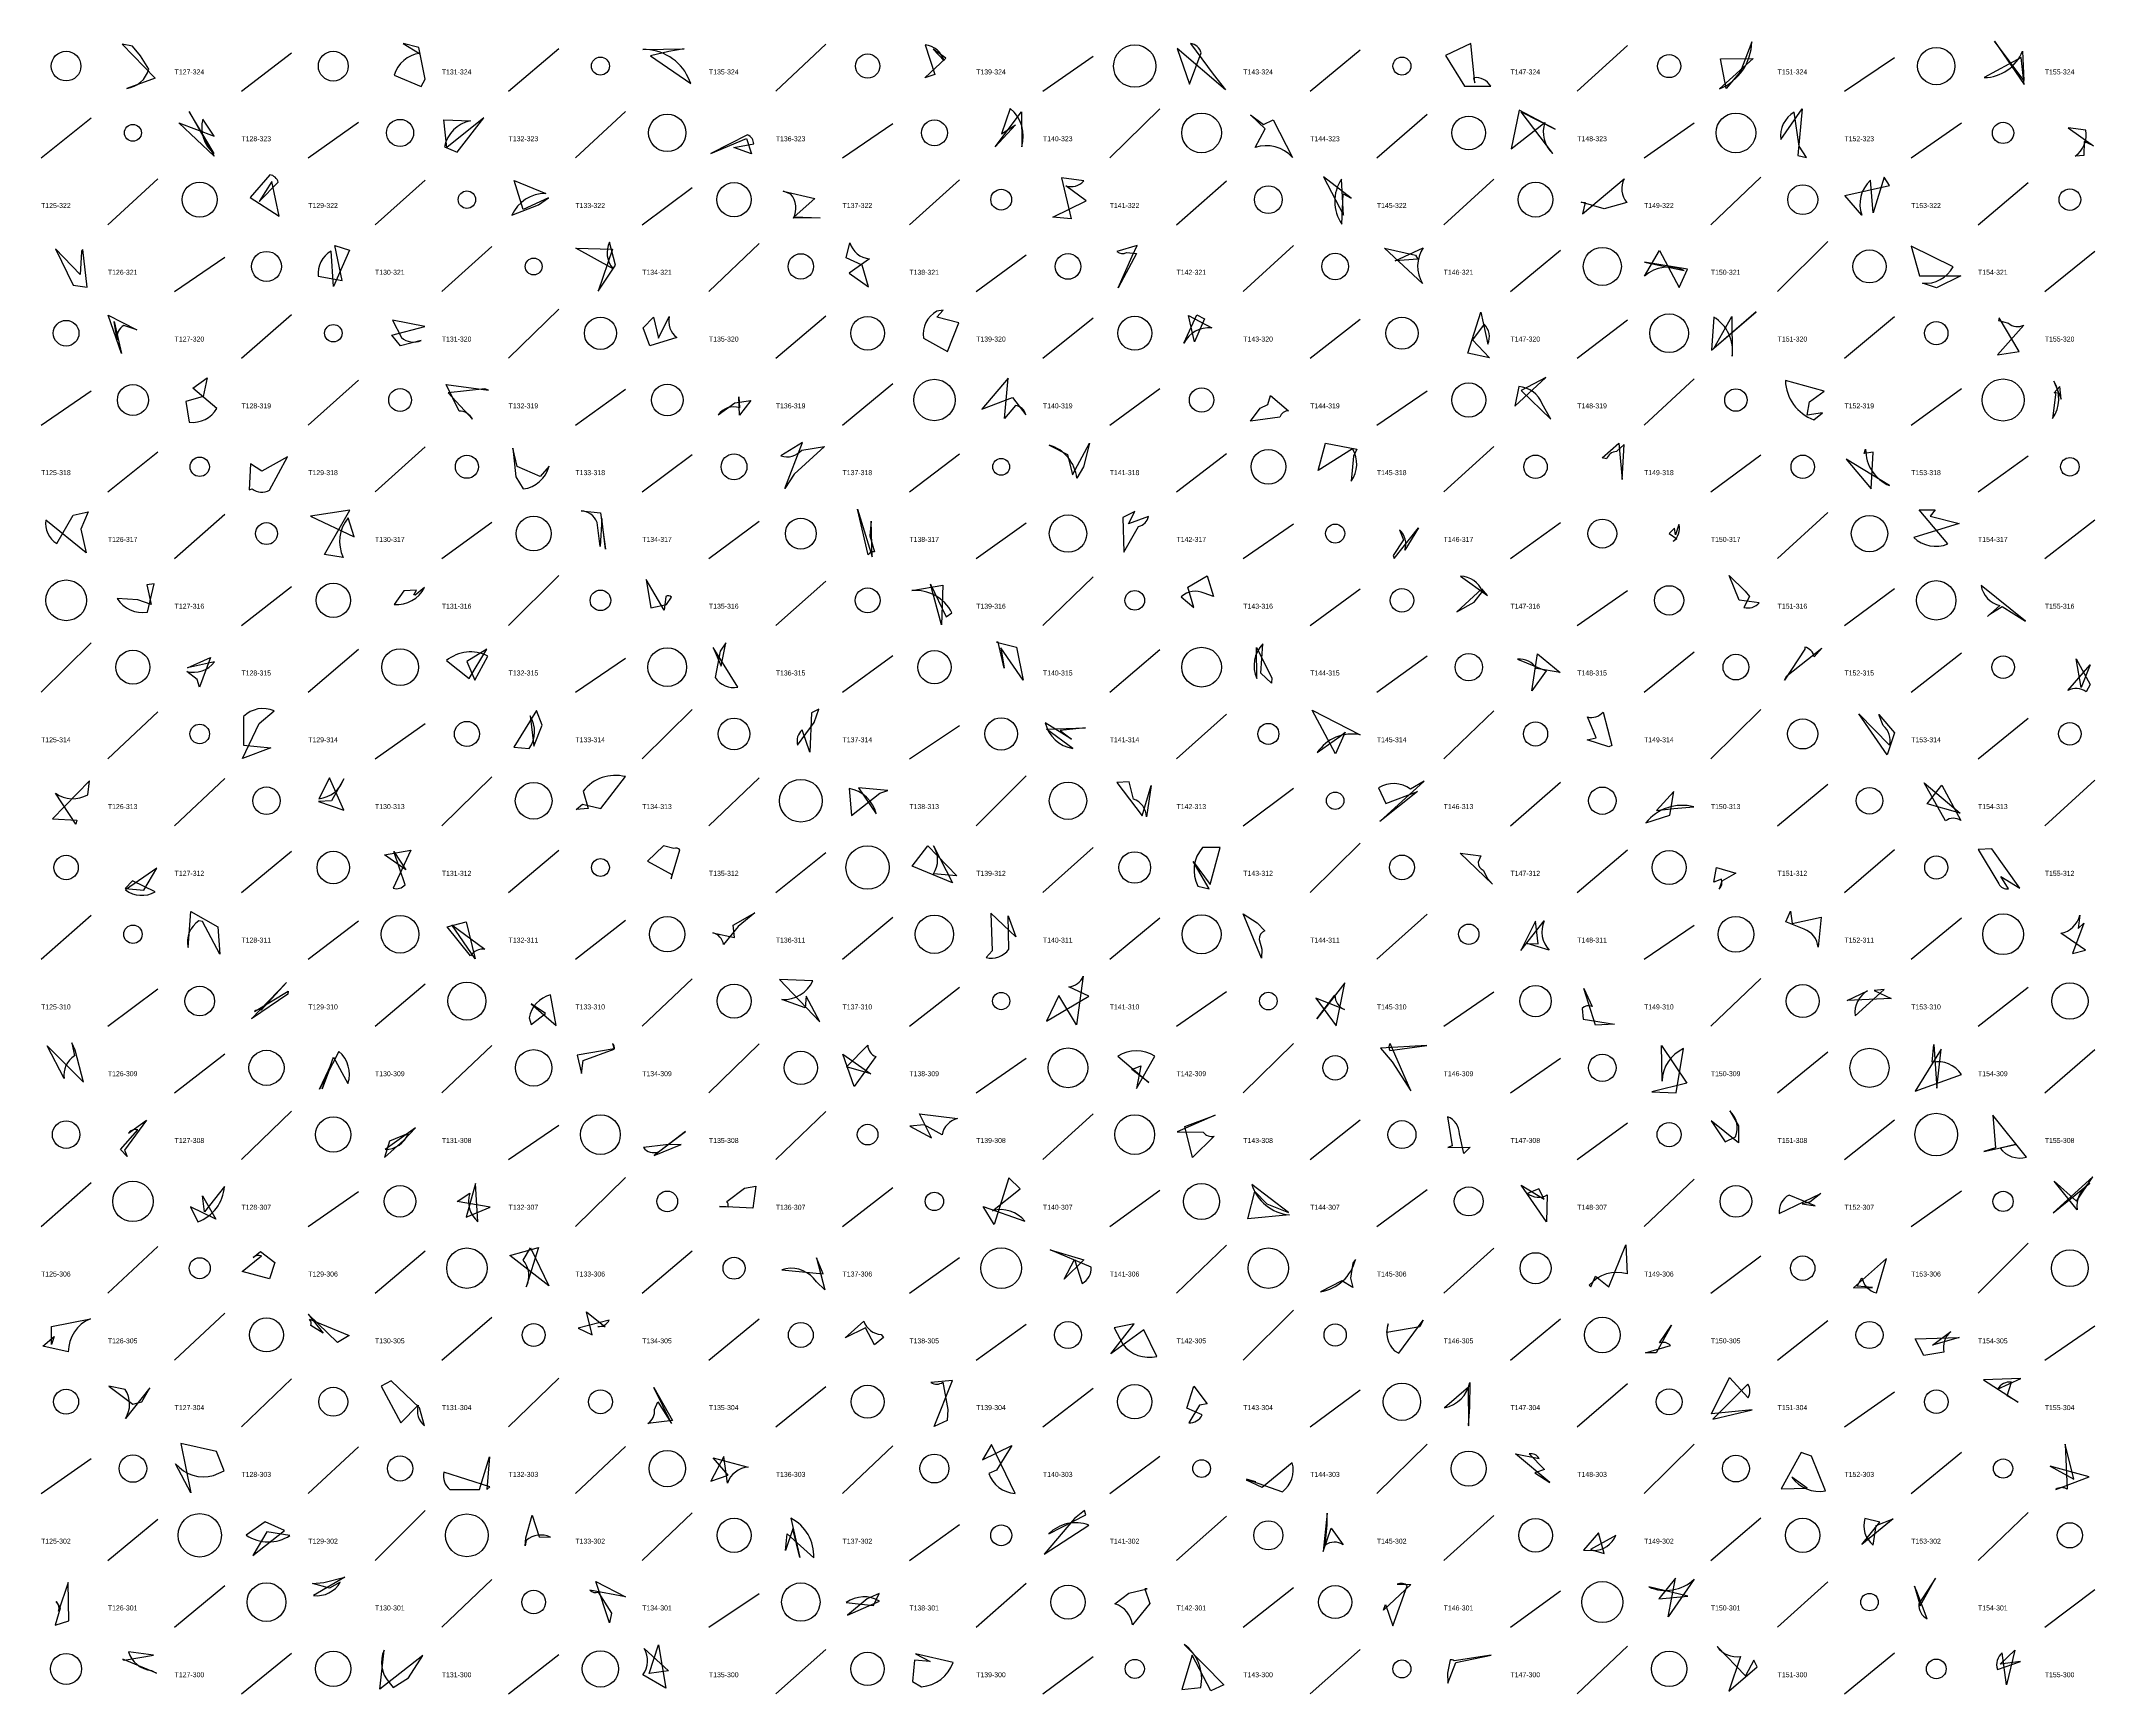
# Model space of a CAD drawing. Header units: millimetres. Extents: x -1 to 9990, y 0 to 15990.
# Drawn here: x 5000 to 6230, y 12000 to 12990 of the extents above; entities that cross this region are included whole.
import ezdxf

# ---------------------------------------------------------------- set-up
doc = ezdxf.new("R2010")
doc.units = ezdxf.units.MM
doc.layers.add('TEXT', color=3, linetype='Continuous')
doc.layers.add('WALL', color=1, linetype='Continuous')

msp = doc.modelspace()

# ---------------------------------------------------------------- linework, layer by layer
for points in [[(6005.8, 12979.3), (6025.4, 12979.6), (6005.2, 12961.4, 0.3), (6024.5, 12989.5), (6017.7, 12971.7), (6009.1, 12961.5)], [(6187.7, 12964), (6185.8, 12980.1), (6163.7, 12968.1, 0.3), (6186.6, 12983.9), (6187.4, 12966.3), (6169.8, 12990)], [(5048.5, 12988.1), (5068.4, 12967.7), (5051.3, 12961.6, 0.3), (5064.5, 12973.2), (5059.5, 12981.2), (5054.8, 12986.9)], [(5226.3, 12986.2), (5216.9, 12988.5), (5226.7, 12982.6, 0.3), (5211.5, 12969.6), (5227.7, 12962.8), (5230, 12967.1)], [(5364.9, 12981.1), (5389.2, 12964.5), (5387.6, 12968.1, 0.3), (5360.3, 12984.9), (5385.1, 12985.4), (5376, 12983.8)], [(5541.8, 12979.7), (5534.3, 12985.1), (5540.8, 12978.2, 0.3), (5529.5, 12987.7), (5535.3, 12969.9), (5529.2, 12968)], [(5680.4, 12985.5), (5687.7, 12964.2), (5694.8, 12982.9, 0.3), (5688.3, 12988.5), (5702, 12970.2), (5709.3, 12960.7)], [(5841.1, 12981.4), (5852.5, 12962.9), (5868.2, 12963, 0.3), (5857.9, 12968), (5858.6, 12964.9), (5856.3, 12988.6)], [(5082.4, 12941.1), (5103.6, 12933.1), (5096.9, 12943.3, 0.3), (5103.7, 12922.6), (5088.7, 12947.8), (5103.7, 12921.1)], [(5243, 12926.2), (5241.3, 12942.9), (5257.1, 12942.3, 0.3), (5241.7, 12926.7), (5249.1, 12923.5), (5265.2, 12944)], [(5571.4, 12926.6), (5587.2, 12947.6), (5587.3, 12926.6, 0.3), (5580.4, 12949.7), (5575.2, 12934.4), (5583.5, 12939.8)], [(5732, 12940.1), (5737.9, 12942.9), (5749.5, 12920.3, 0.3), (5727, 12926.2), (5733.1, 12937.4), (5724.3, 12945.8)], [(5885.2, 12948.6), (5880.5, 12925.5), (5900.6, 12941.3, 0.3), (5905.3, 12922.6), (5886.3, 12947.6), (5906.7, 12937.2)], [(6057.3, 12920.3), (6052.8, 12927), (6049.9, 12947.4, 0.3), (6041.8, 12931), (6054.7, 12949.5), (6052.1, 12921.4)], [(5425.5, 12922.5), (5414.8, 12926.3), (5426.8, 12928.4, 0.3), (5423.1, 12933.8), (5401.1, 12922.6), (5422.4, 12931.6)], [(6223.5, 12929.8), (6223.3, 12921.5), (6218.1, 12921.1, 0.3), (6224.5, 12936.6), (6213.9, 12938), (6229.2, 12927.2)], [(5138.1, 12905.8), (5130.6, 12893.8), (5142, 12905.4, 0.3), (5137, 12909.9), (5125.2, 12896.3), (5142.6, 12885.2)], [(5288.8, 12889.1), (5283.3, 12906.4), (5302.2, 12898.7, 0.3), (5282, 12885.7), (5297.8, 12891.9), (5303.9, 12896.1)], [(5606, 12884.5), (5625.9, 12894.3), (5613.8, 12903.3, 0.3), (5624.4, 12906.2), (5611.1, 12908.1), (5616.9, 12883.5)], [(5768, 12908.7), (5779.9, 12885.8), (5778.7, 12907.3, 0.3), (5778.9, 12880.4), (5779.7, 12898.4), (5784.6, 12895.9)], [(5924.7, 12893.2), (5923.2, 12886.5), (5948.1, 12907.5, 0.3), (5949.6, 12893.3), (5936, 12889.5), (5922.3, 12893.4)], [(6103.7, 12908.5), (6097.2, 12887.1), (6095.5, 12906.6, 0.3), (6090.4, 12885.7), (6080.2, 12897.4), (6107, 12903.4)], [(5451.1, 12884.8), (5466.6, 12884.2), (5450.6, 12884, 0.3), (5449, 12898.3), (5444.4, 12900.1), (5463.3, 12895.7)], [(5184.7, 12864.8), (5175.2, 12843), (5173.7, 12864.2, 0.3), (5166, 12849.1), (5180.3, 12846.6), (5176, 12867.5)], [(5333.6, 12840.2), (5344.1, 12855.8), (5340.4, 12869.6, 0.3), (5342.6, 12853.6), (5320.3, 12865.9), (5342.2, 12865.3)], [(5491.7, 12855.7), (5482.2, 12860.1), (5484.3, 12869.1, 0.3), (5496.1, 12859.6), (5484, 12850.9), (5495.5, 12842.8)], [(5653.4, 12861.1), (5656.5, 12867.6), (5644.2, 12864, 0.3), (5650.1, 12863.3), (5656.1, 12862.8), (5645, 12842.1)], [(5824.5, 12859.3), (5810.9, 12858.4), (5827.8, 12866.2, 0.3), (5827.4, 12844.7), (5804.5, 12865.9), (5823.2, 12861.7)], [(6149.6, 12849.4), (6135.1, 12842.2), (6126.7, 12845, 0.3), (6145.1, 12854.7), (6120, 12867.1), (6125, 12849.4)], [(5019.2, 12843.7), (5027.7, 12842.6), (5025.1, 12865.1, 0.3), (5024.2, 12863.7), (5023.5, 12850.2), (5008.6, 12865.5)], [(5986.1, 12853.3), (5960.3, 12857.6), (5984, 12852.5, 0.3), (5960.2, 12849.2), (5969.3, 12864.6), (5981.1, 12842.4)], [(5040.2, 12825.9), (5057.3, 12817.1), (5049.5, 12819.7, 0.3), (5045.6, 12811), (5043.7, 12822), (5048.1, 12802.9)], [(5229.8, 12819.1), (5210.5, 12822.8), (5215.8, 12812.5, 0.3), (5227.6, 12810.7), (5215.2, 12807.5), (5210, 12813.8)], [(5366.7, 12824.6), (5369.8, 12812), (5376.2, 12825.1, 0.3), (5380.7, 12812.4), (5364.6, 12807.4), (5360.5, 12818.2)], [(5536.5, 12824.7), (5540.2, 12828.9), (5536.4, 12828.3, 0.3), (5528.4, 12812), (5542.9, 12804), (5549.6, 12821.2)], [(5690.7, 12809.9), (5687.1, 12825.7), (5701.1, 12818.2, 0.3), (5684.3, 12809.1), (5692.1, 12826), (5696.7, 12823.6)], [(5854.5, 12803.1), (5862.3, 12827.6), (5866.5, 12808.4, 0.3), (5864.2, 12820.5), (5857.2, 12811.1), (5867.4, 12800.2)], [(6001.7, 12805.9), (6012.5, 12825), (6012.7, 12801.2, 0.3), (6001.7, 12824.7), (6000.3, 12804.8), (6027.1, 12827.9)], [(6172.6, 12824.2), (6172.2, 12822.7), (6178.2, 12821, 0.3), (6187.5, 12819.8), (6171.7, 12802), (6184.7, 12804.1)], [(5097, 12777.2), (5086.6, 12774.2), (5088.7, 12761.7, 0.3), (5105.3, 12770), (5090.8, 12782.1), (5099.4, 12788.3)], [(5265.8, 12781.7), (5243.8, 12779.3), (5258.3, 12763.5, 0.3), (5250.4, 12768.3), (5242.6, 12784.3), (5267.9, 12780.9)], [(5563.4, 12769.6), (5581.7, 12776.6), (5589.8, 12766.1, 0.3), (5583.5, 12771.7), (5576.9, 12763.9), (5579.1, 12788)], [(5886.3, 12780.6), (5904.2, 12763.5), (5899, 12772.7, 0.3), (5884.9, 12783), (5882.6, 12771.3), (5901.2, 12788.5)], [(6059.1, 12774), (6067.9, 12780.2), (6044.6, 12786.6, 0.3), (6061.6, 12763.1), (6066.9, 12767.4), (6057.7, 12765.9)], [(6205.5, 12779.2), (6206.5, 12779.7), (6204.6, 12763.9, 0.3), (6205.4, 12786.3), (6209.7, 12775.6), (6209, 12783.1)], [(5418.2, 12766), (5417.9, 12777), (5418.2, 12770.4, 0.3), (5405.4, 12766.2), (5415.4, 12773.3), (5425.1, 12774.8)], [(5734.6, 12772.3), (5736.3, 12777.7), (5747.1, 12768.6, 0.3), (5741.8, 12764.8), (5724.2, 12762.4), (5730.1, 12770.1)], [(5282.5, 12746.1), (5284.4, 12729), (5288.8, 12721.7, 0.3), (5304.3, 12735.3), (5298.8, 12729.2), (5285.2, 12735.1)], [(5445.5, 12721.9), (5456, 12749.5), (5443.1, 12741.5, 0.3), (5455.5, 12744.9), (5469.1, 12747.1), (5451, 12730.5)], [(5627.8, 12749.1), (5624.3, 12734.9), (5620.3, 12728.2, 0.3), (5603.8, 12748), (5614.7, 12742.4), (5617.6, 12730.1)], [(5788, 12745.5), (5786, 12741.4), (5784.6, 12726.4, 0.3), (5785.4, 12745.8), (5764.8, 12732.7), (5769.3, 12749.1)], [(5946.9, 12727.3), (5948, 12748.4), (5943.4, 12744.2, 0.3), (5937.5, 12739.7), (5934.9, 12740.3), (5944.8, 12749.1)], [(6097.2, 12743.7), (6091.8, 12743), (6092.7, 12745.5, 0.3), (6106.9, 12723.7), (6081.1, 12739.6), (6095.9, 12721.8)], [(5125.4, 12736.8), (5124.7, 12721.2), (5126.4, 12721.8, 0.3), (5136.8, 12720.9), (5147.6, 12740.9), (5132.2, 12732.4)], [(5023.8, 12697.6), (5027.1, 12683.5), (5002.8, 12703.1, 0.3), (5009.4, 12689), (5019.2, 12706), (5028.2, 12708.1)], [(5161.3, 12705.4), (5187.5, 12693), (5184, 12704.4, 0.3), (5181, 12680.7), (5169.8, 12682.4), (5185, 12709)], [(5335.8, 12704), (5334.8, 12687.3), (5333, 12701.7, 0.3), (5323.4, 12708.7), (5335.1, 12707.4), (5338.1, 12685.6)], [(5497.2, 12702.5), (5496.4, 12693.7), (5499.2, 12684, 0.3), (5495.3, 12682.2), (5488.9, 12709.7), (5497.7, 12681.1)], [(5647.8, 12704.7), (5648.5, 12683.9), (5657.3, 12699.3, 0.3), (5663.2, 12705.2), (5651.2, 12700.9), (5655.1, 12708.2)], [(6131.3, 12705.5), (6148.6, 12701), (6121.5, 12692.7, 0.3), (6141.9, 12688.8), (6124.8, 12709.3), (6134.3, 12709.2)], [(5810.3, 12680.1), (5824.9, 12698.4), (5816.7, 12685, 0.3), (5813.5, 12697.3), (5816, 12691.3), (5809.8, 12681.8)], [(5975.1, 12695.1), (5979.7, 12691.9), (5977.4, 12690.3, 0.3), (5980.9, 12700.4), (5978.9, 12694.3), (5978.3, 12698.3)], [(5698.4, 12669.7), (5702.2, 12657.3), (5696.5, 12659.3, 0.3), (5682.8, 12657.2), (5690.3, 12650.8), (5686.7, 12662.9)], [(5847.9, 12648.1), (5858.3, 12654), (5863.2, 12660.4, 0.3), (5850.1, 12669.4), (5866.2, 12658), (5862.8, 12662)], [(6020.5, 12660.5), (6023.2, 12657.3), (6019.8, 12650.8, 0.3), (6029, 12653.6), (6016.9, 12655.1), (6010.9, 12669.9)], [(5066, 12652.5), (5057.9, 12655.4), (5045.6, 12656.1, 0.3), (5063.7, 12647.9), (5067.7, 12664.8), (5063.3, 12664.3)], [(5224.9, 12661.1), (5217.3, 12660.7), (5211.5, 12652.5, 0.3), (5229.6, 12662.7), (5224.1, 12658.2), (5223.2, 12658.3)], [(5365.2, 12650.5), (5374.5, 12652.5), (5377.6, 12657, 0.3), (5374.1, 12657.3), (5373.2, 12649.1), (5362.4, 12667.4)], [(5532.6, 12664.7), (5542.1, 12645.2), (5545.5, 12647.6, 0.3), (5521.5, 12660.9), (5540, 12664), (5539.3, 12640.4)], [(6174.4, 12651.3), (6188.5, 12642.6), (6161.8, 12663.9, 0.3), (6173.1, 12651.9), (6165.7, 12645.3), (6167.1, 12646.8)], [(5094.9, 12603), (5093.5, 12607.5), (5087.2, 12612.4, 0.3), (5103.9, 12618.1), (5087.7, 12614.6), (5101.4, 12620.8)], [(5254.9, 12618.4), (5259.8, 12607.1), (5267.5, 12621.6, 0.3), (5242.7, 12618.9), (5256.3, 12608.1), (5267, 12625.8)], [(5410.1, 12629.5), (5406.7, 12624.6), (5403.7, 12608.8, 0.3), (5417.3, 12603), (5402.4, 12626.8), (5407.2, 12615.6)], [(5574.7, 12626.5), (5576.8, 12614.3), (5573.1, 12629.9, 0.3), (5572.2, 12629.9), (5584.1, 12627), (5588.2, 12607.2)], [(5736.8, 12605.4), (5730.5, 12611.4), (5731.6, 12628.9, 0.3), (5728, 12608.2), (5727.9, 12626.8), (5737.1, 12608.5)], [(5896.1, 12623), (5909.8, 12611.8), (5895.5, 12614.1, 0.3), (5884.2, 12619.7), (5901.4, 12612.7), (5892.7, 12600.9)], [(6045.4, 12609.7), (6066.5, 12626.4), (6061.9, 12621.2, 0.3), (6056.2, 12627), (6056.3, 12625.8), (6044.1, 12607.1)], [(6218.7, 12620), (6227.2, 12604.6), (6224.8, 12600.3, 0.3), (6213.8, 12601), (6227.2, 12616.3), (6221.8, 12602.8)], [(5120.6, 12560.3), (5130.6, 12581.2), (5139.5, 12588.9, 0.3), (5121.3, 12585.5), (5121.3, 12568.2), (5137.5, 12566.7)], [(5296.7, 12589.1), (5283.2, 12567.1), (5292.4, 12566.3, 0.3), (5292.9, 12585.8), (5295.1, 12567.6), (5300, 12580.3)], [(5461.3, 12587.6), (5460.4, 12564), (5455.8, 12577.4, 0.3), (5453.1, 12568.3), (5463, 12581.8), (5465.8, 12589.8)], [(5775.2, 12563), (5761.2, 12589.2), (5789.9, 12574.5, 0.3), (5764.2, 12563.8), (5777.7, 12573.5), (5781, 12576.1)], [(5926, 12571.4), (5931.3, 12572.6), (5926.1, 12585.2, 0.3), (5935.4, 12588.1), (5940.6, 12568.1), (5938.9, 12567.3)], [(6105.5, 12562.5), (6088.7, 12587.1), (6107, 12568.2, 0.3), (6103.2, 12580), (6100.6, 12586.6), (6109.9, 12575.7)], [(5610.4, 12577), (5617, 12571.9), (5601.3, 12581.7, 0.3), (5617.8, 12566.3), (5602.1, 12577.9), (5625.4, 12578.7)], [(5021.5, 12523.4), (5020.9, 12521), (5008.7, 12539.6, 0.3), (5028, 12538.6), (5028.9, 12546.9), (5006.8, 12524.2)], [(5181.4, 12529.4), (5172.8, 12548.7), (5166.4, 12536.2, 0.3), (5181.3, 12548.2), (5173.9, 12534.9), (5166.1, 12534.6)], [(5324.3, 12532.9), (5335.3, 12530.3), (5349.9, 12549.4, 0.3), (5324.7, 12540.7), (5327.7, 12530.3), (5320.4, 12529.8)], [(5659.5, 12526), (5664.9, 12544.1), (5662, 12525.4, 0.3), (5654.3, 12536), (5651.6, 12546.4), (5644.3, 12545.9)], [(5801.7, 12522.5), (5828.3, 12546.7), (5820.2, 12542, 0.3), (5801, 12542.7), (5805.3, 12533.4), (5824.3, 12540.5)], [(5507.2, 12541.1), (5489.6, 12542.7), (5500.2, 12527.1, 0.3), (5484, 12542.3), (5485.4, 12526.1), (5502.4, 12539.5)], [(5967.4, 12529.2), (5977.9, 12530.4), (5989.7, 12531.3, 0.3), (5961.1, 12521.7), (5975.5, 12526.3), (5977.8, 12540.6)], [(6129.5, 12533.1), (6138.4, 12544.3), (6149.7, 12523.2, 0.3), (6140.6, 12523), (6127.8, 12545.8), (6149.3, 12527.6)], [(5205.6, 12502.6), (5221.5, 12505.4), (5210.8, 12482.6, 0.3), (5218, 12484.7), (5211.3, 12504.6), (5218.4, 12493.6)], [(5377.7, 12490.8), (5377.4, 12488.2), (5382.6, 12505.5, 0.3), (5378.9, 12506.4), (5372.8, 12507.9), (5363.2, 12498.8)], [(5531.1, 12507.9), (5548.4, 12490), (5534.4, 12491.2, 0.3), (5534.4, 12508), (5545.8, 12485.9), (5521.6, 12495.7)], [(5700.1, 12484.8), (5706.2, 12506.9), (5695.5, 12507, 0.3), (5692.7, 12483.9), (5699.6, 12482.2), (5689.9, 12498.5)], [(5849.9, 12503.6), (5862.2, 12502), (5860.6, 12498.1, 0.3), (5863.7, 12493.4), (5866.2, 12488.4), (5869.2, 12485)], [(6168.2, 12506.2), (6160, 12505.8), (6172.4, 12485.2, 0.3), (6178.2, 12482.2), (6173.7, 12489.6), (6185.1, 12482.6)], [(5061.5, 12481.4), (5069.4, 12494.6), (5050.5, 12481.6, 0.3), (5068.3, 12480.4), (5054.7, 12487), (5050.3, 12482.5)], [(6015, 12491.5), (6006.6, 12486.8), (6004.9, 12482.1, 0.3), (6006.3, 12488), (6001.7, 12486.3), (6003.3, 12495)], [(5107.1, 12443.1), (5096.7, 12462.6), (5094.4, 12463.1, 0.3), (5088, 12447), (5089.7, 12468.6), (5105.8, 12459.5)], [(5259.9, 12440.2), (5245.9, 12460.6), (5265.8, 12446, 0.3), (5257.2, 12442), (5243.1, 12459.5), (5254.5, 12462.5)], [(5427.5, 12467.8), (5417.5, 12459.7), (5408.7, 12448.9, 0.3), (5402.3, 12455.9), (5415.2, 12453.1), (5414.4, 12460.5)], [(5568.8, 12467.7), (5569.5, 12445.1), (5565.9, 12441.1, 0.3), (5579.6, 12446), (5579.2, 12466.1), (5583.8, 12453.4)], [(5720, 12467.2), (5728.2, 12461.9), (5732.8, 12457.1, 0.3), (5729.5, 12451.9), (5731.1, 12446.1), (5730.8, 12440.6)], [(5895, 12462.8), (5886.2, 12445.3), (5900.1, 12463, 0.3), (5903.2, 12445.4), (5890, 12449.4), (5896.5, 12449.2)], [(6048.6, 12461.4), (6066, 12465.3), (6064.2, 12447.2, 0.3), (6055.8, 12458), (6044.9, 12462.5), (6047.7, 12468.8)], [(6216.6, 12443.5), (6224.3, 12445.4), (6209.6, 12455.6, 0.3), (6220.9, 12466.4), (6220, 12458.5), (6223.3, 12461.7)], [(5126, 12404.3), (5147, 12426.2), (5131.9, 12409.6, 0.3), (5127.8, 12408.7), (5148, 12420.9), (5147.8, 12419.1)], [(5458.1, 12418), (5457.5, 12411), (5443.6, 12415.9, 0.3), (5462.2, 12427.1), (5442.2, 12427.9), (5466.3, 12402.6)], [(5602.1, 12403), (5627.4, 12417.9), (5615.4, 12423.6, 0.3), (5624, 12429.9), (5620, 12400.8), (5609.5, 12418.3)], [(5780.7, 12426), (5764, 12404.3), (5774.8, 12418.5, 0.3), (5780.6, 12409.9), (5763.5, 12416.8), (5775.5, 12400.2)], [(5293.6, 12413.3), (5308.4, 12400.3), (5305.1, 12418.7, 0.3), (5292.4, 12405), (5293.6, 12401), (5302.1, 12407.6)], [(5931, 12400.5), (5923.9, 12422.5), (5928.9, 12411.8, 0.3), (5922.9, 12410.6), (5923.5, 12404.2), (5942.2, 12401.2)], [(6108, 12416.6), (6081.6, 12415.3), (6093.8, 12421.2, 0.3), (6086.4, 12406.2), (6103.8, 12422), (6097.8, 12421.3)], [(5020.5, 12385.5), (5018.5, 12389.9), (5020, 12382.2, 0.3), (5013.9, 12368.6), (5003.7, 12388.2), (5025.5, 12366.4)], [(5323.7, 12371.7), (5324.7, 12379.3), (5343.2, 12386.2, 0.3), (5342.2, 12389.6), (5343.3, 12386.4), (5321, 12382.6)], [(5497, 12371.4), (5482.4, 12375.6), (5495.1, 12388.5, 0.3), (5499.9, 12381.7), (5487, 12363.9), (5480.2, 12383.1)], [(5809.1, 12378.6), (5820.4, 12361.2), (5807.9, 12389.6, 0.3), (5807.8, 12385.4), (5829.8, 12388.4), (5802.2, 12386.7)], [(5964.7, 12360.7), (5979.2, 12360), (5983.7, 12386.5, 0.3), (5970.9, 12367), (5970.5, 12388.3), (5985.6, 12365.9)], [(6137.9, 12386.2), (6122.4, 12361.1), (6150, 12371.1, 0.3), (6132.6, 12378.4), (6133.6, 12389), (6135.3, 12362.8)], [(5168.3, 12362.4), (5175.1, 12381.3), (5183.8, 12365.7, 0.3), (5178.4, 12384.8), (5166.8, 12362.2), (5174, 12377.3)], [(5658.7, 12376.3), (5656, 12362.7), (5667, 12381.9, 0.3), (5644.9, 12382), (5663.5, 12366.2), (5653.2, 12374)], [(6000.2, 12343.2), (6008.5, 12330.7), (6014.8, 12333.6, 0.3), (6011.4, 12349.3), (6016.5, 12340.3), (6016.5, 12330.1)], [(5051.6, 12321.8), (5047.6, 12326), (5058, 12337.9, 0.3), (5052.3, 12335.9), (5063.2, 12343.6), (5050, 12325.7)], [(5217.3, 12331.7), (5224.2, 12339.1), (5206.1, 12326, 0.3), (5219.8, 12335.6), (5208.7, 12331), (5205.7, 12321.3)], [(5533.3, 12333), (5526, 12347.5), (5548.8, 12344.6, 0.3), (5539.6, 12334.9), (5528.9, 12340.8), (5520.3, 12340)], [(5703.2, 12346.7), (5680.3, 12336.7), (5695.9, 12336.5, 0.3), (5702.6, 12334.1), (5689.6, 12321.2), (5685, 12339.8)], [(5855.8, 12327.4), (5852, 12323.6), (5849.5, 12335.4, 0.3), (5842.3, 12345.7), (5845, 12328.2), (5842.5, 12327.3)], [(6163.4, 12324.9), (6182.5, 12329), (6173.2, 12326.9, 0.3), (6189.1, 12321.4), (6168.9, 12346.6), (6170.5, 12327)], [(5383.3, 12329.1), (5374.1, 12328.8), (5360.7, 12327.2, 0.3), (5369.7, 12324.6), (5385.9, 12336.8), (5367.1, 12322.4)], [(5104.6, 12284.3), (5089.4, 12291.7), (5093.9, 12282.8, 0.3), (5109.8, 12303.9), (5097.9, 12288.7), (5096.6, 12298.3)], [(5268.9, 12291.5), (5249.2, 12295), (5256.7, 12299.9, 0.3), (5261.6, 12282.8), (5260.1, 12305.8), (5254.6, 12285.6)], [(5426.3, 12291), (5406.2, 12292), (5411.4, 12291.8, 0.3), (5410.6, 12295), (5421.3, 12302.9), (5428.1, 12304.2)], [(5570.8, 12281.2), (5564.2, 12291.9), (5589.2, 12283.1, 0.3), (5569.8, 12289.4), (5586.4, 12302.6), (5579.6, 12309.1)], [(5734.1, 12293.6), (5747.1, 12288.3), (5725, 12305.2, 0.3), (5747.6, 12286.9), (5722.6, 12284.6), (5726.9, 12301)], [(5900.2, 12296.3), (5896.9, 12302.5), (5890.1, 12299.8, 0.3), (5902, 12298.9), (5901.5, 12282.8), (5886.4, 12304.7)], [(6228.7, 12309.7), (6204.9, 12288.2), (6227, 12305.9, 0.3), (6219.3, 12290), (6205.6, 12307.1), (6219, 12295.2)], [(6054.7, 12293.6), (6062.4, 12292.3), (6046.8, 12298.8, 0.3), (6040.9, 12287.7), (6065.8, 12299.8), (6059.2, 12294.6)], [(5136.7, 12248.7), (5120.5, 12253), (5132, 12262.3, 0.3), (5127, 12261.5), (5131.4, 12265), (5140, 12258.4)], [(5280.8, 12262.5), (5297.9, 12267.4), (5290.6, 12243.9, 0.3), (5288.7, 12259.9), (5293.2, 12267.1), (5304.1, 12244.5)], [(5612.8, 12248.4), (5618.9, 12260.3), (5623.5, 12245.9, 0.3), (5628.8, 12255.6), (5604.4, 12265.9), (5624.4, 12260.1)], [(5938.9, 12243.8), (5949, 12268.9), (5949.8, 12251.6, 0.3), (5927.2, 12244.8), (5928.2, 12243.8), (5931, 12250.3)], [(5464.4, 12261.2), (5469.4, 12242), (5464.3, 12246.8, 0.3), (5446, 12254.7), (5443.6, 12254.1), (5468.4, 12251.7)], [(5785.5, 12243.4), (5778.9, 12247.5), (5766.2, 12240.9, 0.3), (5787.2, 12260.2), (5785.6, 12258), (5784.1, 12249.1)], [(6096.8, 12243.5), (6087.6, 12244.2), (6090.5, 12249.3, 0.3), (6099.2, 12240.2), (6105.1, 12260.9), (6085.5, 12243.2)], [(5160, 12227.4), (5169, 12216), (5161.5, 12220.6, 0.3), (5160.8, 12224.4), (5184.5, 12214.7), (5177.5, 12210.4)], [(5326.6, 12228.9), (5337.8, 12219.9), (5333.4, 12220.1, 0.3), (5340.3, 12223.9), (5321.7, 12219.1), (5330, 12215.1)], [(5006.2, 12209.2), (5006.3, 12220.1), (5029.5, 12224.7, 0.3), (5016.3, 12204.9), (5001.1, 12208.3), (5007.9, 12214)], [(5493.8, 12219.2), (5481.5, 12213.3), (5492.7, 12223.2, 0.3), (5503.1, 12215.3), (5504.6, 12213.5), (5499.1, 12209.1)], [(5654.7, 12221.6), (5642.6, 12219.2), (5647.8, 12209.5, 0.3), (5668.2, 12202.2), (5660.5, 12218), (5640.6, 12203.8)], [(5825.7, 12219.9), (5805.9, 12216.4), (5806.8, 12221.6, 0.3), (5810.6, 12205.4), (5813.2, 12204.1), (5827.7, 12223.8)], [(5964.3, 12204.3), (5960.8, 12204.3), (5975.9, 12208.6, 0.3), (5969.2, 12210.2), (5976.5, 12220.9), (5967.3, 12204.3)], [(6148.7, 12213.4), (6132.7, 12208.9), (6143.8, 12217, 0.3), (6139.6, 12204.7), (6127.6, 12202.7), (6122.3, 12212.6)], [(6000.4, 12167.8), (6011.1, 12189.5), (6022.3, 12177.3, 0.3), (6022.1, 12185.5), (6001.1, 12164.6), (6024.7, 12170.1)], [(5060.4, 12175), (5065.1, 12183.4), (5050.5, 12164.9, 0.3), (5050.3, 12182.3), (5040.6, 12184.3), (5054.9, 12173.6)], [(5203.7, 12184.3), (5215.4, 12162.3), (5225.8, 12172.9, 0.3), (5229.7, 12160.5), (5226.7, 12171.3), (5209.6, 12187.5)], [(5367, 12183.5), (5378.2, 12163.8), (5363.3, 12161.9, 0.3), (5367.3, 12170.4), (5369.3, 12175), (5377.6, 12162)], [(5534.8, 12160.1), (5545.8, 12187.8), (5532.9, 12186.5, 0.3), (5540, 12186.7), (5543.1, 12170.4), (5542.7, 12163.8)], [(5698.3, 12173.8), (5693.8, 12173), (5687.3, 12162.3, 0.3), (5695.3, 12167.1), (5686.1, 12171.1), (5690.4, 12184.4)], [(5855, 12160.5), (5854.8, 12183.8), (5840.5, 12171.4, 0.3), (5855.7, 12186.6), (5855.5, 12171.8), (5854.6, 12161)], [(6184, 12174.7), (6177.5, 12178.5), (6180, 12186.7, 0.3), (6171.7, 12182.6), (6185.6, 12188.9), (6163.3, 12188.2)], [(5083.6, 12150), (5089.6, 12120.5), (5080.6, 12137.9, 0.3), (5103.3, 12130.8), (5109.6, 12133.7), (5105.1, 12145.3)], [(5266.9, 12122.4), (5268.8, 12124.1), (5241.3, 12132.8, 0.3), (5244.8, 12122.5), (5262.5, 12122.5), (5268.5, 12142)], [(5411.5, 12131.1), (5402.4, 12141.5), (5423.5, 12135.9, 0.3), (5411, 12126.2), (5408.8, 12142.3), (5401.1, 12127.5)], [(5581.3, 12148.7), (5572.2, 12134.1), (5567.5, 12132, 0.3), (5583.3, 12120.1), (5569.1, 12149.4), (5563.8, 12140.3)], [(5903.6, 12126.6), (5882.9, 12143.8), (5897.1, 12141.1, 0.3), (5891.2, 12143.8), (5900.3, 12134.5), (5894.5, 12132.4)], [(6042, 12122.9), (6057.7, 12123.2), (6048.5, 12129.9, 0.3), (6068.7, 12121.7), (6060.3, 12142.5), (6054, 12144.7)], [(6217.4, 12128.7), (6212.2, 12149.5), (6213.4, 12122.6, 0.3), (6206.5, 12122.5), (6226.5, 12130), (6203.2, 12136.4)], [(5727.5, 12127.1), (5721.9, 12128.6), (5743.5, 12121.1, 0.3), (5749.3, 12138.5), (5731.3, 12123.6), (5721.8, 12128)], [(5294.2, 12107.1), (5298.2, 12094), (5305, 12093.9, 0.3), (5290.6, 12091.9), (5290, 12088.8), (5290.4, 12093.5)], [(5445.8, 12086), (5446.8, 12095.9), (5462.7, 12081.5, 0.3), (5449, 12105.2), (5454.4, 12081.7), (5450.3, 12098.8)], [(5618.8, 12105.1), (5600.8, 12083.7), (5627.5, 12101.1, 0.3), (5603.5, 12095.8), (5625.6, 12107.3), (5624.8, 12109.9)], [(5767.9, 12085.3), (5772.7, 12099.3), (5779.7, 12089.4, 0.3), (5769.1, 12089.2), (5770.2, 12101), (5770.2, 12108.3)], [(6090.4, 12089.5), (6101.1, 12102.9), (6092.2, 12105.1, 0.3), (6097.2, 12089.1), (6099, 12100.9), (6109.1, 12104.9)], [(5145.8, 12097.9), (5134.2, 12103.1), (5122.9, 12095, 0.3), (5149, 12094.9), (5135.2, 12097.1), (5126.9, 12082.9)], [(5932.7, 12096.5), (5923.8, 12086.2), (5929.6, 12085.9, 0.3), (5943.1, 12094.9), (5928, 12086.6), (5936, 12084.2)], [(5016.6, 12043.8), (5016.3, 12066.7), (5010.4, 12049.5, 0.3), (5009.1, 12055.3), (5011.4, 12051.4), (5008.5, 12041.2)], [(5169.3, 12066.8), (5182, 12069.9), (5163.2, 12058.9, 0.3), (5179.2, 12067), (5172.8, 12063.3), (5162.6, 12066.2)], [(5332.2, 12067.4), (5349.9, 12058.2), (5328.7, 12062.2, 0.3), (5333.7, 12060.9), (5341.7, 12048.4), (5340.4, 12042.6)], [(5968.9, 12057), (5986.3, 12058.6), (5962.8, 12064.1, 0.3), (5990, 12068.7), (5974.4, 12046.2), (5978.9, 12069.4)], [(6125.4, 12052.7), (6134.6, 12069.3), (6124.6, 12053.9, 0.3), (6129.5, 12045), (6123.4, 12061.3), (6121.9, 12064.5)], [(5494.8, 12057), (5483, 12047.1), (5502.2, 12055.6, 0.3), (5482.2, 12054.7), (5498.6, 12052.9), (5502, 12060.1)], [(5661, 12063), (5664.1, 12054.2), (5653.6, 12041.3, 0.3), (5643.1, 12053.9), (5651.5, 12060.3), (5662.5, 12063)], [(5805.1, 12053.6), (5809.5, 12040.7), (5818.2, 12064.8, 0.3), (5812.2, 12065.8), (5820.3, 12065.5), (5804, 12050.2)], [(5369.7, 12029.5), (5374.2, 12003.4), (5360.4, 12011.4, 0.3), (5361.2, 12027.2), (5375.8, 12013.9), (5364.2, 12012.3)], [(5689.4, 12023.3), (5683.2, 12002.6), (5694.5, 12003.8, 0.3), (5684.5, 12029.7), (5708.3, 12005.5), (5700.5, 12001.9)], [(5049.7, 12020.2), (5067.3, 12023.2), (5052.3, 12025.3, 0.3), (5066.1, 12014.1), (5069.2, 12012.5), (5048.9, 12020.9)], [(5228.7, 12023.1), (5202.8, 12002.8), (5205.5, 12026.3, 0.3), (5208.4, 12006.9), (5210.8, 12003.9), (5220, 12009.7)], [(5523.1, 12020.3), (5521.8, 12007.5), (5527.3, 12004.3, 0.3), (5546.2, 12018.8), (5523.7, 12024), (5532.5, 12019.4)], [(5847.2, 12018.9), (5868.5, 12023.2), (5846.2, 12019.8, 0.3), (5843.9, 12020.4), (5842.2, 12012.5), (5842.4, 12006.5)], [(6025.8, 12020.2), (6020.8, 12010.9), (6003.8, 12028.5, 0.3), (6017.8, 12022.5), (6010.7, 12001.7), (6027.8, 12016.3)], [(6182.1, 12026.2), (6177, 12005.5), (6174.4, 12024.7, 0.3), (6171.6, 12014.7), (6185.4, 12019.4), (6173.3, 12017.8)]]:
    msp.add_lwpolyline(points, format="xyb", close=True)
for centre, radius in [((5015, 12975), 8.86), ((5175, 12975), 8.94), ((5335, 12975), 5.42), ((5495, 12975), 7.26), ((5655, 12975), 12.7), ((5815, 12975), 5.37), ((5975, 12975), 6.93), ((6135, 12975), 11.2), ((5055, 12935), 5.05), ((5215, 12935), 8.11), ((5375, 12935), 11.2), ((5535, 12935), 7.76), ((5695, 12935), 11.9), ((5855, 12935), 10.1), ((6015, 12935), 11.9), ((6175, 12935), 6.37), ((5095, 12895), 10.5), ((5415, 12895), 10.3), ((5735, 12895), 8.31), ((5895, 12895), 10.4), ((6055, 12895), 8.96), ((5255, 12895), 5.21), ((5575, 12895), 6.21), ((6215, 12895), 6.49), ((5935, 12855), 11.4), ((5135, 12855), 8.99), ((5295, 12855), 5.04), ((5455, 12855), 7.62), ((5615, 12855), 7.68), ((5775, 12855), 7.96), ((6095, 12855), 9.91), ((5015, 12815), 7.69), ((5175, 12815), 5.23), ((5335, 12815), 9.65), ((5495, 12815), 10.1), ((5655, 12815), 10.2), ((5815, 12815), 9.63), ((5975, 12815), 11.6), ((6135, 12815), 6.97), ((5055, 12775), 9.3), ((5215, 12775), 6.83), ((5375, 12775), 9.45), ((5535, 12775), 12.4), ((5695, 12775), 7.33), ((5855, 12775), 10.2), ((6015, 12775), 6.73), ((6175, 12775), 12.6), ((5735, 12735), 10.4), ((5095, 12735), 5.8), ((5255, 12735), 6.91), ((5415, 12735), 7.76), ((5575, 12735), 5.02), ((5895, 12735), 7.01), ((6055, 12735), 7.01), ((6215, 12735), 5.55), ((5615, 12695), 11.2), ((5135, 12695), 6.57), ((5295, 12695), 10.4), ((5455, 12695), 9.24), ((5775, 12695), 5.7), ((5935, 12695), 8.64), ((6095, 12695), 10.9), ((5015, 12655), 12.2), ((5175, 12655), 10.3), ((5335, 12655), 6.17), ((5495, 12655), 7.45), ((5655, 12655), 5.88), ((5815, 12655), 7.03), ((5975, 12655), 8.79), ((6135, 12655), 11.8), ((5055, 12615), 10.2), ((5215, 12615), 11), ((5375, 12615), 11.6), ((5535, 12615), 9.95), ((5695, 12615), 11.9), ((5855, 12615), 8.18), ((6015, 12615), 7.7), ((6175, 12615), 6.75), ((5415, 12575), 9.5), ((5575, 12575), 9.71), ((6055, 12575), 9.02), ((5095, 12575), 5.86), ((5255, 12575), 7.5), ((5735, 12575), 6.29), ((5895, 12575), 7.24), ((6215, 12575), 6.76), ((5295, 12535), 11), ((5455, 12535), 12.8), ((5615, 12535), 11.2), ((5135, 12535), 8.22), ((5775, 12535), 5.2), ((5935, 12535), 8.19), ((6095, 12535), 7.97), ((5015, 12495), 7.3), ((5175, 12495), 9.73), ((5335, 12495), 5.32), ((5495, 12495), 13), ((5655, 12495), 9.47), ((5815, 12495), 7.44), ((5975, 12495), 10.2), ((6135, 12495), 6.92), ((5055, 12455), 5.5), ((5215, 12455), 11.3), ((5375, 12455), 10.6), ((5535, 12455), 11.5), ((5695, 12455), 11.7), ((5855, 12455), 6.08), ((6015, 12455), 10.7), ((6175, 12455), 12.2), ((5095, 12415), 8.86), ((5255, 12415), 11.4), ((5415, 12415), 10.2), ((5895, 12415), 9.4), ((6055, 12415), 9.85), ((6215, 12415), 10.9), ((5575, 12415), 5.16), ((5735, 12415), 5.27), ((5615, 12375), 11.9), ((6095, 12375), 11.7), ((5135, 12375), 10.5), ((5295, 12375), 10.9), ((5455, 12375), 9.99), ((5775, 12375), 7.33), ((5935, 12375), 8.2), ((5015, 12335), 8.24), ((5175, 12335), 10.6), ((5335, 12335), 11.9), ((5495, 12335), 6.17), ((5655, 12335), 11.9), ((5815, 12335), 8.38), ((5975, 12335), 7.23), ((6135, 12335), 12.8), ((5055, 12295), 12.1), ((5215, 12295), 9.47), ((5375, 12295), 6.21), ((5535, 12295), 5.49), ((5695, 12295), 10.8), ((5855, 12295), 8.7), ((6015, 12295), 9.5), ((6175, 12295), 6.06), ((5255, 12255), 12.1), ((5575, 12255), 12.2), ((5735, 12255), 12.1), ((5895, 12255), 9.29), ((6215, 12255), 11), ((5095, 12255), 6.3), ((5415, 12255), 6.61), ((6055, 12255), 7.32), ((5135, 12215), 10.2), ((5295, 12215), 6.81), ((5455, 12215), 7.45), ((5615, 12215), 8.12), ((5775, 12215), 6.63), ((5935, 12215), 10.7), ((6095, 12215), 8.1), ((5015, 12175), 7.47), ((5175, 12175), 8.67), ((5335, 12175), 7.14), ((5495, 12175), 9.89), ((5655, 12175), 10.3), ((5815, 12175), 11.2), ((5975, 12175), 7.76), ((6135, 12175), 7.06), ((5055, 12135), 8.26), ((5215, 12135), 7.55), ((5375, 12135), 10.9), ((5535, 12135), 8.66), ((5695, 12135), 5.29), ((5855, 12135), 10.5), ((6015, 12135), 8.04), ((6175, 12135), 5.76), ((5095, 12095), 13), ((5255, 12095), 12.8), ((5415, 12095), 10.2), ((5735, 12095), 8.7), ((5895, 12095), 10.1), ((6055, 12095), 10.3), ((5575, 12095), 6.27), ((6215, 12095), 7.56), ((5135, 12055), 11.6), ((5455, 12055), 11.5), ((5935, 12055), 12.3), ((5295, 12055), 7.07), ((5615, 12055), 10.2), ((5775, 12055), 9.9), ((6095, 12055), 5.23), ((5015, 12015), 9.27), ((5175, 12015), 10.6), ((5335, 12015), 10.9), ((5495, 12015), 9.98), ((5655, 12015), 5.72), ((5815, 12015), 5.39), ((5975, 12015), 10.6), ((6135, 12015), 5.89)]:
    msp.add_circle(centre, radius)
at = {"layer": 'WALL'}
for p, q in [((5120, 12960), (5150, 12982.9)), ((5280, 12960), (5310, 12985.6)), ((5440, 12960), (5470, 12988.1)), ((5600, 12960), (5630, 12981)), ((5760, 12960), (5790, 12984.8)), ((5920, 12960), (5950, 12987.4)), ((6080, 12960), (6110, 12980.1)), ((5000, 12920), (5030, 12944)), ((5160, 12920), (5190, 12941.4)), ((5320, 12920), (5350, 12947.9)), ((5480, 12920), (5510, 12940.6)), ((5640, 12920), (5670, 12949.5)), ((5800, 12920), (5830, 12946.2)), ((5960, 12920), (5990, 12941)), ((6120, 12920), (6150, 12941.1)), ((5040, 12880), (5070, 12907.4)), ((5200, 12880), (5230, 12906.7)), ((5520, 12880), (5550, 12906.9)), ((5680, 12880), (5710, 12906.2)), ((5840, 12880), (5870, 12907.3)), ((6000, 12880), (6030, 12908.5)), ((6160, 12880), (6190, 12905.2)), ((5360, 12880), (5390, 12902.2)), ((5240, 12840), (5270, 12866.9)), ((5400, 12840), (5430, 12868.8)), ((5720, 12840), (5750, 12867.5)), ((6040, 12840), (6070, 12869.9)), ((5080, 12840), (5110, 12860.6)), ((5560, 12840), (5590, 12861.9)), ((5880, 12840), (5910, 12864.7)), ((6200, 12840), (6230, 12864.2)), ((5280, 12800), (5310, 12829.5)), ((5120, 12800), (5150, 12826.3)), ((5440, 12800), (5470, 12825.4)), ((5600, 12800), (5630, 12824.2)), ((5760, 12800), (5790, 12823.4)), ((5920, 12800), (5950, 12823)), ((6080, 12800), (6110, 12825)), ((5000, 12760), (5030, 12780.5)), ((5160, 12760), (5190, 12786.8)), ((5320, 12760), (5350, 12781.5)), ((5480, 12760), (5510, 12784.8)), ((5640, 12760), (5670, 12781.9)), ((5800, 12760), (5830, 12780.5)), ((5960, 12760), (5990, 12787.7)), ((6120, 12760), (6150, 12781.9)), ((5040, 12720), (5070, 12743.9)), ((5200, 12720), (5230, 12746.9)), ((5680, 12720), (5710, 12742.9)), ((5840, 12720), (5870, 12747.2)), ((5360, 12720), (5390, 12742.4)), ((5520, 12720), (5550, 12742.8)), ((6000, 12720), (6030, 12742.2)), ((6160, 12720), (6190, 12741.6)), ((5080, 12680), (5110, 12706.6)), ((6040, 12680), (6070, 12707.6)), ((5240, 12680), (5270, 12701.9)), ((5400, 12680), (5430, 12702.5)), ((5560, 12680), (5590, 12701.4)), ((5720, 12680), (5750, 12700.8)), ((5880, 12680), (5910, 12701.6)), ((6200, 12680), (6230, 12703.2)), ((5280, 12640), (5310, 12669.9)), ((5600, 12640), (5630, 12669.1)), ((5120, 12640), (5150, 12663.3)), ((5440, 12640), (5470, 12666.4)), ((5760, 12640), (5790, 12661.9)), ((5920, 12640), (5950, 12661)), ((6080, 12640), (6110, 12662.1)), ((5000, 12600), (5030, 12629.6)), ((5160, 12600), (5190, 12625.8)), ((5320, 12600), (5350, 12620.3)), ((5480, 12600), (5510, 12622)), ((5640, 12600), (5670, 12625.6)), ((5800, 12600), (5830, 12621.7)), ((5960, 12600), (5990, 12624.2)), ((6120, 12600), (6150, 12623.5)), ((5040, 12560), (5070, 12588.3)), ((5360, 12560), (5390, 12589.7)), ((5680, 12560), (5710, 12586.8)), ((5840, 12560), (5870, 12588.8)), ((6000, 12560), (6030, 12589.7)), ((6160, 12560), (6190, 12584.5)), ((5200, 12560), (5230, 12581.2)), ((5520, 12560), (5550, 12580.1)), ((5080, 12520), (5110, 12548.4)), ((5240, 12520), (5270, 12549.2)), ((5400, 12520), (5430, 12548.7)), ((5560, 12520), (5590, 12549.9)), ((5880, 12520), (5910, 12546.2)), ((6200, 12520), (6230, 12547.4)), ((5720, 12520), (5750, 12542.5)), ((6040, 12520), (6070, 12545)), ((5760, 12480), (5790, 12509.6)), ((5120, 12480), (5150, 12504.7)), ((5280, 12480), (5310, 12505.4)), ((5440, 12480), (5470, 12504)), ((5600, 12480), (5630, 12506.9)), ((5920, 12480), (5950, 12505.6)), ((6080, 12480), (6110, 12505.7)), ((5000, 12440), (5030, 12466.5)), ((5160, 12440), (5190, 12463.1)), ((5320, 12440), (5350, 12463.4)), ((5480, 12440), (5510, 12465.3)), ((5640, 12440), (5670, 12464.9)), ((5800, 12440), (5830, 12467.1)), ((5960, 12440), (5990, 12460.4)), ((6120, 12440), (6150, 12464.9)), ((5200, 12400), (5230, 12425.4)), ((5360, 12400), (5390, 12428.3)), ((5520, 12400), (5550, 12423.3)), ((6000, 12400), (6030, 12428.5)), ((6160, 12400), (6190, 12423.3)), ((5040, 12400), (5070, 12422.3)), ((5680, 12400), (5710, 12420.7)), ((5840, 12400), (5870, 12420.6)), ((5240, 12360), (5270, 12388.4)), ((5400, 12360), (5430, 12389.3)), ((5720, 12360), (5750, 12389.5)), ((5080, 12360), (5110, 12383.4)), ((5560, 12360), (5590, 12380.8)), ((5880, 12360), (5910, 12380.7)), ((6040, 12360), (6070, 12384.6)), ((6200, 12360), (6230, 12386)), ((5120, 12320), (5150, 12349)), ((5280, 12320), (5310, 12340.7)), ((5440, 12320), (5470, 12348.8)), ((5600, 12320), (5630, 12347.5)), ((5760, 12320), (5790, 12343.8)), ((5920, 12320), (5950, 12342.1)), ((6080, 12320), (6110, 12343.9)), ((5000, 12280), (5030, 12306.3)), ((5160, 12280), (5190, 12300.9)), ((5320, 12280), (5350, 12309.3)), ((5480, 12280), (5510, 12303.3)), ((5640, 12280), (5670, 12301.7)), ((5800, 12280), (5830, 12302.1)), ((5960, 12280), (5990, 12308.3)), ((6120, 12280), (6150, 12301.4)), ((5040, 12240), (5070, 12268)), ((5200, 12240), (5230, 12265.3)), ((5360, 12240), (5390, 12265.4)), ((5680, 12240), (5710, 12268.7)), ((5840, 12240), (5870, 12266.9)), ((6160, 12240), (6190, 12270)), ((5520, 12240), (5550, 12261.4)), ((6000, 12240), (6030, 12262.4)), ((5080, 12200), (5110, 12228)), ((5720, 12200), (5750, 12229.8)), ((5240, 12200), (5270, 12225.6)), ((5400, 12200), (5430, 12224.6)), ((5560, 12200), (5590, 12221.4)), ((5880, 12200), (5910, 12224.6)), ((6040, 12200), (6070, 12223.6)), ((6200, 12200), (6230, 12220.4)), ((5120, 12160), (5150, 12188.8)), ((5280, 12160), (5310, 12189.2)), ((5440, 12160), (5470, 12184.1)), ((5600, 12160), (5630, 12183.2)), ((5760, 12160), (5790, 12182.2)), ((5920, 12160), (5950, 12186)), ((6080, 12160), (6110, 12181)), ((5000, 12120), (5030, 12141)), ((5160, 12120), (5190, 12148)), ((5320, 12120), (5350, 12148.1)), ((5480, 12120), (5510, 12148.6)), ((5640, 12120), (5670, 12142.5)), ((5800, 12120), (5830, 12149.5)), ((5960, 12120), (5990, 12149.6)), ((6120, 12120), (6150, 12144.8)), ((5040, 12080), (5070, 12104.6)), ((5200, 12080), (5230, 12109.9)), ((5360, 12080), (5390, 12108.5)), ((5680, 12080), (5710, 12106.4)), ((5840, 12080), (5870, 12106.8)), ((6000, 12080), (6030, 12105.4)), ((6160, 12080), (6190, 12108.6)), ((5520, 12080), (5550, 12101.4)), ((5240, 12040), (5270, 12068.6)), ((5560, 12040), (5590, 12066.4)), ((6040, 12040), (6070, 12067.1)), ((5080, 12040), (5110, 12065)), ((5400, 12040), (5430, 12060.2)), ((5720, 12040), (5750, 12063.7)), ((5880, 12040), (5910, 12061.8)), ((6200, 12040), (6230, 12062.5)), ((5120, 12000), (5150, 12024.4)), ((5280, 12000), (5310, 12023.6)), ((5440, 12000), (5470, 12026.7)), ((5600, 12000), (5630, 12022.5)), ((5760, 12000), (5790, 12026.6)), ((5920, 12000), (5950, 12028.7)), ((6080, 12000), (6110, 12024.7))]:
    msp.add_line(p, q, dxfattribs=at)

# ---------------------------------------------------------------- texts
at = {"layer": 'TEXT'}
for s, p in [('T127-324', (5080, 12970)), ('T131-324', (5240, 12970)), ('T135-324', (5400, 12970)), ('T139-324', (5560, 12970)), ('T143-324', (5720, 12970)), ('T147-324', (5880, 12970)), ('T151-324', (6040, 12970)), ('T155-324', (6200, 12970)), ('T128-323', (5120, 12930)), ('T132-323', (5280, 12930)), ('T136-323', (5440, 12930)), ('T140-323', (5600, 12930)), ('T144-323', (5760, 12930)), ('T148-323', (5920, 12930)), ('T152-323', (6080, 12930)), ('T125-322', (5000, 12890)), ('T129-322', (5160, 12890)), ('T133-322', (5320, 12890)), ('T137-322', (5480, 12890)), ('T141-322', (5640, 12890)), ('T145-322', (5800, 12890)), ('T149-322', (5960, 12890)), ('T153-322', (6120, 12890)), ('T126-321', (5040, 12850)), ('T130-321', (5200, 12850)), ('T134-321', (5360, 12850)), ('T138-321', (5520, 12850)), ('T142-321', (5680, 12850)), ('T146-321', (5840, 12850)), ('T150-321', (6000, 12850)), ('T154-321', (6160, 12850)), ('T127-320', (5080, 12810)), ('T131-320', (5240, 12810)), ('T135-320', (5400, 12810)), ('T139-320', (5560, 12810)), ('T143-320', (5720, 12810)), ('T147-320', (5880, 12810)), ('T151-320', (6040, 12810)), ('T155-320', (6200, 12810)), ('T128-319', (5120, 12770)), ('T132-319', (5280, 12770)), ('T136-319', (5440, 12770)), ('T140-319', (5600, 12770)), ('T144-319', (5760, 12770)), ('T148-319', (5920, 12770)), ('T152-319', (6080, 12770)), ('T125-318', (5000, 12730)), ('T129-318', (5160, 12730)), ('T133-318', (5320, 12730)), ('T137-318', (5480, 12730)), ('T141-318', (5640, 12730)), ('T145-318', (5800, 12730)), ('T149-318', (5960, 12730)), ('T153-318', (6120, 12730)), ('T126-317', (5040, 12690)), ('T130-317', (5200, 12690)), ('T134-317', (5360, 12690)), ('T138-317', (5520, 12690)), ('T142-317', (5680, 12690)), ('T146-317', (5840, 12690)), ('T150-317', (6000, 12690)), ('T154-317', (6160, 12690)), ('T127-316', (5080, 12650)), ('T131-316', (5240, 12650)), ('T135-316', (5400, 12650)), ('T139-316', (5560, 12650)), ('T143-316', (5720, 12650)), ('T147-316', (5880, 12650)), ('T151-316', (6040, 12650)), ('T155-316', (6200, 12650)), ('T128-315', (5120, 12610)), ('T132-315', (5280, 12610)), ('T136-315', (5440, 12610)), ('T140-315', (5600, 12610)), ('T144-315', (5760, 12610)), ('T148-315', (5920, 12610)), ('T152-315', (6080, 12610)), ('T125-314', (5000, 12570)), ('T129-314', (5160, 12570)), ('T133-314', (5320, 12570)), ('T137-314', (5480, 12570)), ('T141-314', (5640, 12570)), ('T145-314', (5800, 12570)), ('T149-314', (5960, 12570)), ('T153-314', (6120, 12570)), ('T126-313', (5040, 12530)), ('T130-313', (5200, 12530)), ('T134-313', (5360, 12530)), ('T138-313', (5520, 12530)), ('T142-313', (5680, 12530)), ('T146-313', (5840, 12530)), ('T150-313', (6000, 12530)), ('T154-313', (6160, 12530)), ('T127-312', (5080, 12490)), ('T131-312', (5240, 12490)), ('T135-312', (5400, 12490)), ('T139-312', (5560, 12490)), ('T143-312', (5720, 12490)), ('T147-312', (5880, 12490)), ('T151-312', (6040, 12490)), ('T155-312', (6200, 12490)), ('T128-311', (5120, 12450)), ('T132-311', (5280, 12450)), ('T136-311', (5440, 12450)), ('T140-311', (5600, 12450)), ('T144-311', (5760, 12450)), ('T148-311', (5920, 12450)), ('T152-311', (6080, 12450)), ('T125-310', (5000, 12410)), ('T129-310', (5160, 12410)), ('T133-310', (5320, 12410)), ('T137-310', (5480, 12410)), ('T141-310', (5640, 12410)), ('T145-310', (5800, 12410)), ('T149-310', (5960, 12410)), ('T153-310', (6120, 12410)), ('T126-309', (5040, 12370)), ('T130-309', (5200, 12370)), ('T134-309', (5360, 12370)), ('T138-309', (5520, 12370)), ('T142-309', (5680, 12370)), ('T146-309', (5840, 12370)), ('T150-309', (6000, 12370)), ('T154-309', (6160, 12370)), ('T127-308', (5080, 12330)), ('T131-308', (5240, 12330)), ('T135-308', (5400, 12330)), ('T139-308', (5560, 12330)), ('T143-308', (5720, 12330)), ('T147-308', (5880, 12330)), ('T151-308', (6040, 12330)), ('T155-308', (6200, 12330)), ('T128-307', (5120, 12290)), ('T132-307', (5280, 12290)), ('T136-307', (5440, 12290)), ('T140-307', (5600, 12290)), ('T144-307', (5760, 12290)), ('T148-307', (5920, 12290)), ('T152-307', (6080, 12290)), ('T125-306', (5000, 12250)), ('T129-306', (5160, 12250)), ('T133-306', (5320, 12250)), ('T137-306', (5480, 12250)), ('T141-306', (5640, 12250)), ('T145-306', (5800, 12250)), ('T149-306', (5960, 12250)), ('T153-306', (6120, 12250)), ('T126-305', (5040, 12210)), ('T130-305', (5200, 12210)), ('T134-305', (5360, 12210)), ('T138-305', (5520, 12210)), ('T142-305', (5680, 12210)), ('T146-305', (5840, 12210)), ('T150-305', (6000, 12210)), ('T154-305', (6160, 12210)), ('T127-304', (5080, 12170)), ('T131-304', (5240, 12170)), ('T135-304', (5400, 12170)), ('T139-304', (5560, 12170)), ('T143-304', (5720, 12170)), ('T147-304', (5880, 12170)), ('T151-304', (6040, 12170)), ('T155-304', (6200, 12170)), ('T128-303', (5120, 12130)), ('T132-303', (5280, 12130)), ('T136-303', (5440, 12130)), ('T140-303', (5600, 12130)), ('T144-303', (5760, 12130)), ('T148-303', (5920, 12130)), ('T152-303', (6080, 12130)), ('T125-302', (5000, 12090)), ('T129-302', (5160, 12090)), ('T133-302', (5320, 12090)), ('T137-302', (5480, 12090)), ('T141-302', (5640, 12090)), ('T145-302', (5800, 12090)), ('T149-302', (5960, 12090)), ('T153-302', (6120, 12090)), ('T126-301', (5040, 12050)), ('T130-301', (5200, 12050)), ('T134-301', (5360, 12050)), ('T138-301', (5520, 12050)), ('T142-301', (5680, 12050)), ('T146-301', (5840, 12050)), ('T150-301', (6000, 12050)), ('T154-301', (6160, 12050)), ('T127-300', (5080, 12010)), ('T131-300', (5240, 12010)), ('T135-300', (5400, 12010)), ('T139-300', (5560, 12010)), ('T143-300', (5720, 12010)), ('T147-300', (5880, 12010)), ('T151-300', (6040, 12010)), ('T155-300', (6200, 12010))]:
    msp.add_text(s, height=3, dxfattribs=at).set_placement(p)

doc.saveas('drawing.dxf')
